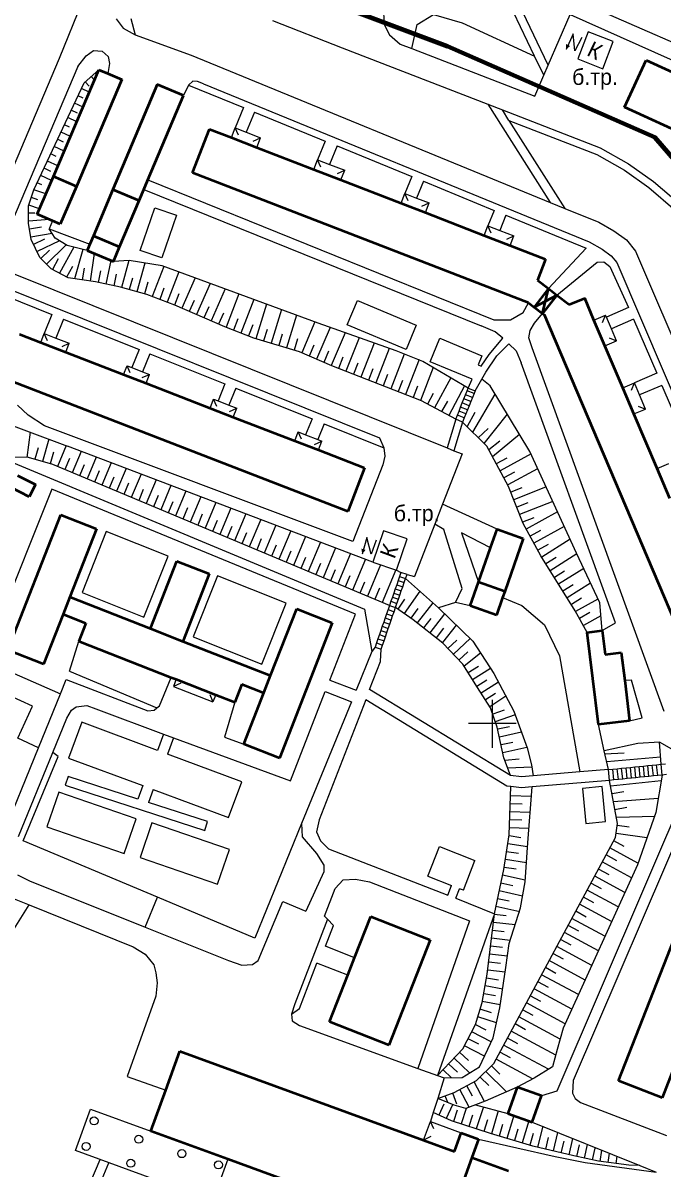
# Model space of a CAD drawing. Extents: x 1000 to 4000, y -5000 to -1000.
# Drawn here: x 1682.6 to 1842.7, y -3511.3 to -3224.9 of the extents above; entities that cross this region are included whole.
import ezdxf
from ezdxf.enums import TextEntityAlignment as Align

# ---------------------------------------------------------------- set-up
doc = ezdxf.new("R2010")
doc.units = 0
doc.header["$MEASUREMENT"] = 0
for name, color, linetype in [('1', 7, 'CONTINUOUS'), ('11', 7, 'CONTINUOUS'), ('16', 7, 'CONTINUOUS'), ('17', 7, 'CONTINUOUS'), ('24', 7, 'CONTINUOUS'), ('25', 7, 'CONTINUOUS'), ('37', 7, 'CONTINUOUS'), ('40', 7, 'CONTINUOUS'), ('6', 7, 'CONTINUOUS'), ('7', 7, 'CONTINUOUS'), ('границы команд_1', 10, 'CONTINUOUS')]:
    doc.layers.add(name, color=color, linetype=linetype)
doc.styles.get("Standard").update_dxf_attribs({"font": 'txt', "height": 0.2})

msp = doc.modelspace()

# ---------------------------------------------------------------- linework, layer by layer
at = {"layer": '1', "color": 253, "linetype": 'Continuous', "lineweight": 0}
for p, q in [((1800, -3406.06), (1800, -3394.02)), ((1805.96, -3400), (1794.04, -3400))]:
    msp.add_line(p, q, dxfattribs=at)
at = {"layer": '11', "color": 253, "linetype": 'Continuous', "lineweight": 0}
for p, q in [((1893.76, -3250.97), (1816.91, -3217.46)), ((1680.22, -3334.82), (1768.03, -3371.39)), ((1768.03, -3371.39), (1769.85, -3381.98)), ((1769.85, -3381.98), (1765.89, -3391.67)), ((1764.72, -3394.53), (1752.28, -3424.94)), ((1827.96, -3406.79), (1826.55, -3400.23)), ((1686.47, -3406.03), (1681.28, -3403.68)), ((1836.39, -3404.97), (1827.96, -3406.79)), ((1682.64, -3429.28), (1691.41, -3408.25)), ((1691.41, -3408.25), (1690.03, -3407.24)), ((1752.28, -3424.94), (1740.55, -3453.61)), ((1716.26, -3443.4), (1682.64, -3429.28)), ((1740.55, -3453.61), (1716.26, -3443.4))]:
    msp.add_line(p, q, dxfattribs=at)
at = {"layer": '16', "color": 253, "linetype": 'Continuous', "lineweight": 0}
for p, q in [((1820.15, -3227.62), (1818.43, -3231.54)), ((1820.64, -3231.84), (1820.15, -3227.62)), ((1822.33, -3228.52), (1820.64, -3231.84)), ((1823.97, -3227.12), (1821.34, -3233.88)), ((1830.21, -3229.54), (1823.97, -3227.12)), ((1827.58, -3236.31), (1830.21, -3229.54)), ((1821.34, -3233.88), (1827.58, -3236.31)), ((1768.62, -3353.51), (1767.41, -3357.62)), ((1769.64, -3357.64), (1768.62, -3353.51)), ((1770.9, -3354.13), (1769.64, -3357.64)), ((1772.77, -3351.8), (1770.09, -3359.61)), ((1778.68, -3353.83), (1772.77, -3351.8)), ((1776, -3361.64), (1778.68, -3353.83)), ((1770.09, -3359.61), (1776, -3361.64))]:
    msp.add_line(p, q, dxfattribs=at)
for points in [[(1818.43, -3231.54), (1819.41, -3230.64), (1818.43, -3230.17)], [(1767.41, -3357.62), (1768.27, -3356.6), (1767.23, -3356.26)]]:
    msp.add_solid(points, dxfattribs=at)
at = {"layer": '24', "color": 253, "linetype": 'Continuous', "lineweight": 0}
for p, q in [((1810.55, -3233.16), (1800.15, -3211.32)), ((1697.38, -3219.58), (1691.61, -3233.78)), ((1772.78, -3222.27), (1772.94, -3225.24)), ((1813.92, -3235.46), (1807.59, -3222.18)), ((1813.92, -3235.46), (1819.43, -3222.73)), ((1819.43, -3222.73), (1854.91, -3238.59)), ((1705.85, -3223.89), (1707.66, -3226.2)), ((1709.56, -3223.75), (1710.63, -3227.86)), ((1744.95, -3224.3), (1762.44, -3231.06)), ((1772.94, -3225.24), (1774.26, -3227.89)), ((1707.66, -3226.2), (1710.63, -3227.86)), ((1710.63, -3227.86), (1724.66, -3232.97)), ((1774.26, -3227.89), (1776.9, -3230.2)), ((1762.44, -3231.06), (1798.82, -3245.19)), ((1776.9, -3230.2), (1779.84, -3231.23)), ((1779.84, -3231.23), (1810.58, -3243.17)), ((1691.61, -3233.78), (1669.47, -3285.98)), ((1696.32, -3235.77), (1698.42, -3233.06)), ((1698.42, -3233.06), (1700.23, -3231.74)), ((1700.23, -3231.74), (1702.38, -3231.91)), ((1702.38, -3231.91), (1703.87, -3233.23)), ((1703.87, -3233.23), (1704.2, -3235.05)), ((1724.66, -3232.97), (1814.44, -3269.74)), ((1812.84, -3237.96), (1810.55, -3233.16)), ((1696.32, -3235.77), (1677.4, -3280.37)), ((1704.2, -3235.05), (1703.79, -3237.53)), ((1812.84, -3237.96), (1813.92, -3235.46)), ((1725.07, -3239.46), (1723.98, -3240.41)), ((1726.23, -3239.54), (1725.07, -3239.46)), ((1727.69, -3240.1), (1726.23, -3239.54)), ((1810.58, -3243.17), (1812.84, -3237.96)), ((1723.98, -3240.41), (1722.69, -3243)), ((1723.98, -3240.41), (1737.77, -3246.05)), ((1727.69, -3240.1), (1824.19, -3279.62)), ((1798.82, -3245.19), (1802.48, -3246.61)), ((1798.82, -3245.19), (1814.44, -3269.74)), ((1737.77, -3246.05), (1735.69, -3251.13)), ((1740.46, -3247.15), (1738.4, -3252.18)), ((1740.46, -3247.15), (1758.2, -3254.42)), ((1804.13, -3249.27), (1802.48, -3246.61)), ((1802.48, -3246.61), (1826.91, -3256.09)), ((1804.13, -3249.27), (1818.11, -3271.24)), ((1804.13, -3249.27), (1826.1, -3257.8)), ((1758.2, -3254.42), (1756.28, -3259.09)), ((1761.14, -3255.62), (1759.25, -3260.24)), ((1761.14, -3255.62), (1779.85, -3263.28)), ((1826.91, -3256.09), (1834, -3260.06)), ((1826.1, -3257.8), (1833, -3261.65)), ((1833, -3261.65), (1839.12, -3266)), ((1834, -3260.06), (1840.27, -3264.52)), ((1713.78, -3264.13), (1800.38, -3299.06)), ((1779.85, -3263.28), (1778.1, -3267.54)), ((1782.72, -3264.46), (1781.01, -3268.66)), ((1782.72, -3264.46), (1800.45, -3271.72)), ((1840.27, -3264.52), (1847.01, -3270.26)), ((1712.77, -3266.53), (1797.14, -3300.56)), ((1839.12, -3266), (1845.73, -3271.64)), ((1711.91, -3281.72), (1715.56, -3271.09)), ((1715.56, -3271.09), (1720.98, -3272.96)), ((1814.44, -3269.74), (1818.11, -3271.24)), ((1818.11, -3271.24), (1826.58, -3274.7)), ((1690, -3274.33), (1689.16, -3276.36)), ((1720.98, -3272.96), (1717.33, -3283.58)), ((1800.45, -3271.72), (1798.87, -3275.57)), ((1803.38, -3272.92), (1801.82, -3276.72)), ((1803.38, -3272.92), (1823.46, -3281.14)), ((1689.16, -3276.36), (1699.32, -3280.17)), ((1826.58, -3274.7), (1830.37, -3276.85)), ((1830.37, -3276.85), (1833.49, -3279.12)), ((1824.19, -3279.62), (1827.42, -3281.44)), ((1833.49, -3279.12), (1835.81, -3281.92)), ((1717.33, -3283.58), (1711.91, -3281.72)), ((1814.01, -3291.26), (1823.46, -3281.14)), ((1827.42, -3281.44), (1829.73, -3283.12)), ((1835.81, -3281.92), (1863.81, -3347.45)), ((1816.12, -3292.89), (1826.22, -3284.63)), ((1826.22, -3284.63), (1827.85, -3284.61)), ((1827.85, -3284.61), (1829.35, -3285.79)), ((1829.35, -3285.79), (1834.07, -3296.01)), ((1829.73, -3283.12), (1831.1, -3284.78)), ((1831.1, -3284.78), (1873.83, -3384.77)), ((1680.53, -3287.69), (1788.64, -3331.1)), ((1678.75, -3291.23), (1771.72, -3328.56)), ((1678.08, -3293.02), (1689.8, -3297.73)), ((1763.68, -3300.35), (1766.21, -3294.27)), ((1766.21, -3294.27), (1780.96, -3300.4)), ((1804.51, -3299.06), (1807.65, -3297.24)), ((1807.65, -3297.24), (1809.05, -3294.83)), ((1834.07, -3296.01), (1828.51, -3298.39)), ((1689.8, -3297.73), (1687.88, -3302.51)), ((1692.68, -3298.89), (1690.78, -3303.64)), ((1692.68, -3298.89), (1711.6, -3306.48)), ((1800.38, -3299.06), (1804.51, -3299.06)), ((1809.41, -3301.74), (1810.56, -3299.92)), ((1810.56, -3299.92), (1812.55, -3297.53)), ((1835.31, -3298.92), (1829.74, -3301.3)), ((1835.31, -3298.92), (1841.09, -3312.44)), ((1778.43, -3306.49), (1763.68, -3300.35)), ((1780.96, -3300.4), (1778.43, -3306.49)), ((1800.65, -3302.11), (1797.14, -3300.56)), ((1802.63, -3303.68), (1800.65, -3302.11)), ((1809.08, -3303.56), (1809.41, -3301.74)), ((1784.41, -3309.55), (1786.85, -3303.68)), ((1786.85, -3303.68), (1797.38, -3308.06)), ((1799.16, -3307.73), (1802.63, -3303.68)), ((1801.06, -3308.07), (1804.12, -3305.09)), ((1804.12, -3305.09), (1805.94, -3306.82)), ((1809.9, -3306.04), (1809.08, -3303.56)), ((1711.6, -3306.48), (1709.79, -3310.99)), ((1714.31, -3307.57), (1712.51, -3312.04)), ((1714.31, -3307.57), (1733.08, -3315.11)), ((1797.38, -3308.06), (1796.43, -3310.34)), ((1797.18, -3310.64), (1799.16, -3307.73)), ((1798.34, -3312.2), (1801.06, -3308.07)), ((1805.94, -3306.82), (1807.15, -3309.82)), ((1842.93, -3397.01), (1809.9, -3306.04)), ((1794.94, -3313.92), (1784.41, -3309.55)), ((1796.43, -3310.34), (1797.18, -3310.64)), ((1830.76, -3374.85), (1807.15, -3309.82)), ((1793.95, -3316.13), (1794.94, -3313.92)), ((1795.69, -3316.82), (1797.33, -3313.95)), ((1797.33, -3313.95), (1798.34, -3312.2)), ((1841.09, -3312.44), (1835.5, -3314.83)), ((1733.08, -3315.11), (1731.37, -3319.34)), ((1735.78, -3316.19), (1734.09, -3320.4)), ((1735.78, -3316.19), (1754.87, -3323.86)), ((1842.38, -3315.47), (1836.79, -3317.86)), ((1842.38, -3315.47), (1849.7, -3332.6)), ((1683.85, -3322.93), (1681.2, -3320.45)), ((1687.98, -3325.58), (1683.85, -3322.93)), ((1680.12, -3325.54), (1683.43, -3326.86)), ((1765.11, -3354.5), (1687.98, -3325.58)), ((1754.87, -3323.86), (1753.27, -3327.82)), ((1757.91, -3325.08), (1756.34, -3329.01)), ((1757.91, -3325.08), (1772.86, -3331.08)), ((1790.82, -3323.93), (1788.64, -3331.1)), ((1792.55, -3324.63), (1790.37, -3331.8)), ((1683.43, -3326.86), (1693.73, -3330.65)), ((1771.72, -3328.56), (1772.86, -3331.08)), ((1770.09, -3359.61), (1693.73, -3330.65)), ((1772.86, -3331.08), (1773.05, -3333.19)), ((1788.64, -3331.1), (1790.37, -3331.8)), ((1773.05, -3333.19), (1772.55, -3335.34)), ((1792.41, -3332.61), (1787.55, -3345.15)), ((1790.37, -3331.8), (1792.41, -3332.61)), ((1772.55, -3335.34), (1765.11, -3354.5)), ((1689.76, -3341.38), (1672.71, -3384.09)), ((1765.72, -3372.67), (1689.76, -3341.38)), ((1787.55, -3345.15), (1785.6, -3350.17)), ((1801.17, -3351.44), (1787.55, -3345.15)), ((1785.6, -3350.17), (1780.52, -3363.25)), ((1787.83, -3351.51), (1785.6, -3350.17)), ((1792.46, -3366.23), (1787.83, -3351.51)), ((1703.42, -3351.98), (1697.35, -3367.23)), ((1718.86, -3358.12), (1703.42, -3351.98)), ((1799.55, -3356.06), (1792.29, -3352.34)), ((1792.29, -3352.34), (1796.54, -3364.66)), ((1712.79, -3373.38), (1718.86, -3358.12)), ((1731.22, -3363.07), (1725.15, -3378.33)), ((1748.39, -3369.91), (1731.22, -3363.07)), ((1776, -3361.64), (1777.12, -3362.2)), ((1778.63, -3362.72), (1780.52, -3363.25)), ((1697.35, -3367.23), (1712.79, -3373.38)), ((1790.8, -3369.7), (1792.46, -3366.23)), ((1742.32, -3385.16), (1748.39, -3369.91)), ((1794.46, -3370.58), (1790.8, -3369.7)), ((1759.32, -3389.11), (1765.72, -3372.67)), ((1827.47, -3376.74), (1830.76, -3374.85)), ((1694.18, -3386.89), (1696.55, -3379.4)), ((1725.15, -3378.33), (1742.32, -3385.16)), ((1770.65, -3380.87), (1769.85, -3381.98)), ((1772.03, -3384.49), (1772.16, -3381.39)), ((1672.71, -3384.09), (1691.97, -3392.53)), ((1769.22, -3391.44), (1772.03, -3384.49)), ((1684.92, -3395.63), (1668.18, -3388.05)), ((1694.18, -3386.89), (1716.08, -3396.07)), ((1716.74, -3395.52), (1719.67, -3388.44)), ((1691.97, -3392.53), (1693.41, -3389)), ((1693.41, -3389), (1713.77, -3396.78)), ((1759.32, -3389.11), (1765.89, -3391.67)), ((1804.48, -3412.98), (1769.22, -3391.44)), ((1834.74, -3389.16), (1833.08, -3389.22)), ((1837.48, -3398.6), (1834.74, -3389.16)), ((1686.47, -3406.03), (1691.97, -3392.53)), ((1735.59, -3394.66), (1732.97, -3403.42)), ((1749.51, -3414.33), (1758.2, -3392)), ((1768.31, -3394.06), (1756.66, -3424.04)), ((1758.2, -3392), (1764.72, -3394.53)), ((1803.57, -3415.6), (1768.31, -3394.06)), ((1681.28, -3403.68), (1684.92, -3395.63)), ((1693.52, -3398.68), (1694.73, -3396.62)), ((1694.73, -3396.62), (1695.89, -3395.79)), ((1695.89, -3395.79), (1698.54, -3395.46)), ((1698.54, -3395.46), (1700.77, -3396.35)), ((1700.77, -3396.35), (1717.76, -3402.61)), ((1713.77, -3396.78), (1715.42, -3396.62)), ((1715.42, -3396.62), (1716.08, -3396.07)), ((1716.08, -3396.07), (1716.74, -3395.52)), ((1690.03, -3407.24), (1693.52, -3398.68)), ((1697.3, -3399.68), (1693.98, -3408.61)), ((1716.24, -3406.72), (1697.3, -3399.68)), ((1834.31, -3399.28), (1837.48, -3398.6)), ((1717.76, -3402.61), (1716.24, -3406.72)), ((1717.76, -3402.61), (1720.22, -3403.53)), ((1677.03, -3429.23), (1686.47, -3406.03)), ((1720.22, -3403.53), (1718.71, -3407.64)), ((1720.22, -3403.53), (1749.51, -3414.33)), ((1732.97, -3403.42), (1737.82, -3405.14)), ((1841.78, -3404.64), (1836.39, -3404.97)), ((1850.04, -3409.38), (1841.78, -3404.64)), ((1681.48, -3428.23), (1690.03, -3407.24)), ((1693.98, -3408.61), (1712.53, -3415.51)), ((1737.35, -3414.57), (1718.71, -3407.64)), ((1853.42, -3411.8), (1820.2, -3489.2)), ((1829.03, -3411.5), (1821.85, -3412.09)), ((1693.87, -3413.2), (1693.15, -3415.4)), ((1711.29, -3418.85), (1693.87, -3413.2)), ((1734.02, -3423.5), (1737.35, -3414.57)), ((1807.29, -3413.31), (1804.48, -3412.98)), ((1810.15, -3413.07), (1807.29, -3413.31)), ((1829.31, -3414.19), (1809.93, -3415.81)), ((1821.85, -3412.09), (1810.15, -3413.07)), ((1850.31, -3412.08), (1816.07, -3491.85)), ((1691.51, -3417.16), (1688.52, -3425.82)), ((1710.86, -3423.84), (1691.51, -3417.16)), ((1693.15, -3415.4), (1728.03, -3426.7)), ((1712.53, -3415.51), (1711.29, -3418.85)), ((1715.16, -3416.49), (1713.96, -3419.71)), ((1715.16, -3416.49), (1734.02, -3423.5)), ((1804.6, -3415.72), (1803.57, -3415.6)), ((1807.25, -3416.03), (1804.6, -3415.72)), ((1809.93, -3415.81), (1807.25, -3416.03)), ((1827.48, -3415.76), (1822.51, -3416.23)), ((1822.51, -3416.23), (1823.34, -3424.98)), ((1828.31, -3424.51), (1827.48, -3415.76)), ((1728.74, -3424.5), (1713.96, -3419.71)), ((1688.52, -3425.82), (1707.88, -3432.5)), ((1707.88, -3432.5), (1710.86, -3423.84)), ((1714.84, -3424.78), (1711.86, -3433.44)), ((1734.2, -3431.45), (1714.84, -3424.78)), ((1728.03, -3426.7), (1728.74, -3424.5)), ((1752.28, -3424.94), (1752.37, -3428.29)), ((1756.66, -3424.04), (1755.99, -3427.02)), ((1823.34, -3424.98), (1828.31, -3424.51)), ((1752.37, -3428.29), (1756.01, -3432.43)), ((1755.99, -3427.02), (1756.99, -3429.34)), ((1731.22, -3440.11), (1734.2, -3431.45)), ((1756.99, -3429.34), (1758.97, -3431.33)), ((1758.97, -3431.33), (1788.86, -3442.88)), ((1783.86, -3438.15), (1786.72, -3430.75)), ((1786.72, -3430.75), (1795.61, -3434.19)), ((1711.86, -3433.44), (1731.22, -3440.11)), ((1756.01, -3432.43), (1757.83, -3435.41)), ((1792.73, -3441.64), (1795.61, -3434.19)), ((1658.75, -3435.09), (1684.12, -3445.32)), ((1757.83, -3437.07), (1753.36, -3446.84)), ((1757.83, -3435.41), (1757.83, -3437.07)), ((1681.25, -3437.79), (1684.23, -3439.29)), ((1684.23, -3439.29), (1713.12, -3450.84)), ((1760.64, -3441.21), (1762.63, -3439.05)), ((1762.63, -3439.05), (1765.78, -3438.89)), ((1765.78, -3438.89), (1769.24, -3439.59)), ((1769.24, -3439.59), (1794.3, -3449.28)), ((1783.86, -3438.15), (1789.8, -3440.44)), ((1788.86, -3442.88), (1789.8, -3440.44)), ((1758, -3448.16), (1760.64, -3441.21)), ((1790.87, -3443.66), (1791.8, -3441.27)), ((1792.73, -3441.64), (1791.8, -3441.27)), ((1684.12, -3445.32), (1710.15, -3455.82)), ((1741.44, -3459.18), (1747.57, -3444.43)), ((1747.57, -3444.43), (1753.36, -3446.84)), ((1790.87, -3443.66), (1800.48, -3447.54)), ((1758.74, -3448.9), (1750.55, -3470.01)), ((1758.74, -3448.9), (1758, -3448.16)), ((1760.28, -3450.44), (1758.74, -3448.9)), ((1800.48, -3447.54), (1786.29, -3487.96)), ((1713.12, -3450.84), (1733.98, -3459.18)), ((1758.23, -3455.66), (1760.28, -3450.44)), ((1794.3, -3449.28), (1781.36, -3486.18)), ((1710.15, -3455.82), (1713.14, -3457.65)), ((1713.14, -3457.65), (1715.29, -3460.3)), ((1765.51, -3458.52), (1758.23, -3455.66)), ((1715.29, -3460.3), (1715.79, -3462.29)), ((1733.98, -3459.18), (1737.29, -3460.34)), ((1737.29, -3460.34), (1739.95, -3460.18)), ((1739.95, -3460.18), (1741.44, -3459.18)), ((1751.71, -3471.17), (1756.11, -3459.87)), ((1763.8, -3462.88), (1756.11, -3459.87)), ((1715.79, -3462.29), (1716.12, -3464.78)), ((1716.12, -3464.78), (1715.79, -3468.1)), ((1715.79, -3468.1), (1708.66, -3488.17)), ((1750.55, -3470.01), (1749.72, -3472.66)), ((1749.72, -3472.66), (1751.71, -3471.17)), ((1749.72, -3472.66), (1749.89, -3474.32)), ((1749.89, -3474.32), (1751.71, -3475.48)), ((1751.71, -3475.48), (1781.36, -3486.18)), ((1781.36, -3486.18), (1786.29, -3487.96)), ((1708.66, -3488.17), (1718.31, -3491.6)), ((1786.29, -3487.96), (1787.96, -3488.56)), ((1787.96, -3488.56), (1786.32, -3493.71)), ((1820.2, -3489.2), (1820.04, -3492.35)), ((1816.07, -3491.85), (1812.25, -3493.03)), ((1786.32, -3493.71), (1785.21, -3497.17)), ((1820.04, -3492.35), (1820.7, -3493.68)), ((1820.7, -3493.68), (1822.03, -3494.67)), ((1822.03, -3494.67), (1843.55, -3502.95)), ((1785.21, -3497.17), (1784.47, -3499.49)), ((1809.94, -3499.59), (1836.83, -3510.46)), ((1796.55, -3503.89), (1815.73, -3508.23)), ((1685.94, -3546.74), (1701.86, -3508.95)), ((1815.73, -3508.23), (1823.18, -3509.72)), ((1688.12, -3547.65), (1704.09, -3509.76)), ((1823.18, -3509.72), (1840.92, -3512.11)), ((1836.83, -3510.46), (1840.92, -3512.11))]:
    msp.add_line(p, q, dxfattribs=at)
at = {"layer": '25', "color": 253, "linetype": 'Continuous', "lineweight": 0}
for p, q in [((1793.28, -3317.81), (1793.69, -3316.79)), ((1793.69, -3316.79), (1793.95, -3316.13)), ((1795.42, -3317.49), (1793.69, -3316.79)), ((1793.95, -3316.13), (1795.69, -3316.82)), ((1795.69, -3316.82), (1795.42, -3317.49)), ((1792.05, -3320.87), (1792.46, -3319.85)), ((1792.46, -3319.85), (1792.87, -3318.83)), ((1794.19, -3320.55), (1792.46, -3319.85)), ((1792.87, -3318.83), (1793.28, -3317.81)), ((1794.6, -3319.53), (1792.87, -3318.83)), ((1795.02, -3318.51), (1793.28, -3317.81)), ((1794.6, -3319.53), (1794.19, -3320.55)), ((1795.02, -3318.51), (1794.6, -3319.53)), ((1795.42, -3317.49), (1795.02, -3318.51)), ((1790.82, -3323.93), (1791.23, -3322.91)), ((1791.23, -3322.91), (1791.64, -3321.89)), ((1792.96, -3323.61), (1791.23, -3322.91)), ((1791.64, -3321.89), (1792.05, -3320.87)), ((1793.37, -3322.59), (1791.64, -3321.89)), ((1793.78, -3321.57), (1792.05, -3320.87)), ((1793.37, -3322.59), (1792.96, -3323.61)), ((1793.78, -3321.57), (1793.37, -3322.59)), ((1794.19, -3320.55), (1793.78, -3321.57)), ((1792.55, -3324.63), (1790.82, -3323.93)), ((1792.96, -3323.61), (1792.55, -3324.63)), ((1777.12, -3362.2), (1776.78, -3363.2)), ((1778.63, -3362.72), (1777.12, -3362.2)), ((1778.29, -3363.73), (1778.63, -3362.72)), ((1776.06, -3365.28), (1775.69, -3366.32)), ((1776.41, -3364.24), (1776.06, -3365.28)), ((1776.06, -3365.28), (1777.57, -3365.8)), ((1776.78, -3363.2), (1776.41, -3364.24)), ((1776.41, -3364.24), (1777.93, -3364.77)), ((1776.78, -3363.2), (1778.29, -3363.73)), ((1777.2, -3366.84), (1777.57, -3365.8)), ((1777.57, -3365.8), (1777.93, -3364.77)), ((1777.93, -3364.77), (1778.29, -3363.73)), ((1774.97, -3368.4), (1774.61, -3369.44)), ((1775.33, -3367.36), (1774.97, -3368.4)), ((1774.97, -3368.4), (1776.48, -3368.92)), ((1775.69, -3366.32), (1775.33, -3367.36)), ((1775.33, -3367.36), (1776.85, -3367.88)), ((1775.69, -3366.32), (1777.2, -3366.84)), ((1776.48, -3368.92), (1776.85, -3367.88)), ((1776.85, -3367.88), (1777.2, -3366.84)), ((1773.89, -3371.52), (1773.53, -3372.56)), ((1774.25, -3370.48), (1773.89, -3371.52)), ((1773.89, -3371.52), (1775.4, -3372.04)), ((1774.61, -3369.44), (1774.25, -3370.48)), ((1774.25, -3370.48), (1775.76, -3371)), ((1774.61, -3369.44), (1776.12, -3369.96)), ((1775.4, -3372.04), (1775.76, -3371)), ((1775.76, -3371), (1776.12, -3369.96)), ((1776.12, -3369.96), (1776.48, -3368.92)), ((1773.17, -3373.6), (1772.81, -3374.64)), ((1773.53, -3372.56), (1773.17, -3373.6)), ((1773.17, -3373.6), (1774.68, -3374.12)), ((1773.53, -3372.56), (1775.04, -3373.08)), ((1774.32, -3375.16), (1774.68, -3374.12)), ((1774.68, -3374.12), (1775.04, -3373.08)), ((1775.04, -3373.08), (1775.4, -3372.04)), ((1772.09, -3376.71), (1771.73, -3377.75)), ((1772.45, -3375.67), (1772.09, -3376.71)), ((1772.09, -3376.71), (1773.6, -3377.24)), ((1772.81, -3374.64), (1772.45, -3375.67)), ((1772.45, -3375.67), (1773.96, -3376.2)), ((1772.81, -3374.64), (1774.32, -3375.16)), ((1773.24, -3378.28), (1773.6, -3377.24)), ((1773.6, -3377.24), (1773.96, -3376.2)), ((1773.96, -3376.2), (1774.32, -3375.16)), ((1771.01, -3379.83), (1770.65, -3380.87)), ((1771.37, -3378.79), (1771.01, -3379.83)), ((1771.01, -3379.83), (1772.52, -3380.36)), ((1771.73, -3377.75), (1771.37, -3378.79)), ((1771.37, -3378.79), (1772.88, -3379.32)), ((1771.73, -3377.75), (1773.24, -3378.28)), ((1772.52, -3380.36), (1772.88, -3379.32)), ((1772.88, -3379.32), (1773.24, -3378.28)), ((1770.65, -3380.87), (1772.16, -3381.39)), ((1772.16, -3381.39), (1772.52, -3380.36)), ((1829.03, -3411.5), (1830.13, -3411.39)), ((1829.31, -3414.19), (1829.03, -3411.5)), ((1830.13, -3411.39), (1831.22, -3411.28)), ((1830.4, -3414.08), (1830.13, -3411.39)), ((1831.22, -3411.28), (1832.32, -3411.17)), ((1831.49, -3413.97), (1831.22, -3411.28)), ((1832.32, -3411.17), (1833.41, -3411.06)), ((1832.59, -3413.86), (1832.32, -3411.17)), ((1833.41, -3411.06), (1834.51, -3410.95)), ((1833.68, -3413.75), (1833.41, -3411.06)), ((1834.51, -3410.95), (1835.6, -3410.84)), ((1834.78, -3413.64), (1834.51, -3410.95)), ((1835.6, -3410.84), (1836.69, -3410.72)), ((1835.87, -3413.53), (1835.6, -3410.84)), ((1836.69, -3410.72), (1837.79, -3410.61)), ((1836.97, -3413.42), (1836.69, -3410.72)), ((1837.79, -3410.61), (1838.88, -3410.51)), ((1838.06, -3413.31), (1837.79, -3410.61)), ((1838.88, -3410.51), (1839.98, -3410.39)), ((1839.15, -3413.2), (1838.88, -3410.51)), ((1839.98, -3410.39), (1841.07, -3410.28)), ((1840.25, -3413.09), (1839.98, -3410.39)), ((1841.07, -3410.28), (1842.17, -3410.17)), ((1841.34, -3412.98), (1841.07, -3410.28)), ((1842.17, -3410.17), (1843.26, -3410.06)), ((1842.44, -3412.87), (1842.17, -3410.17)), ((1830.4, -3414.08), (1829.31, -3414.19)), ((1831.49, -3413.97), (1830.4, -3414.08)), ((1832.59, -3413.86), (1831.49, -3413.97)), ((1833.68, -3413.75), (1832.59, -3413.86)), ((1834.78, -3413.64), (1833.68, -3413.75)), ((1835.87, -3413.53), (1834.78, -3413.64)), ((1836.97, -3413.42), (1835.87, -3413.53)), ((1838.06, -3413.31), (1836.97, -3413.42)), ((1839.15, -3413.2), (1838.06, -3413.31)), ((1840.25, -3413.09), (1839.15, -3413.2)), ((1841.34, -3412.98), (1840.25, -3413.09)), ((1842.44, -3412.87), (1841.34, -3412.98)), ((1843.53, -3412.76), (1842.44, -3412.87))]:
    msp.add_line(p, q, dxfattribs=at)
at = {"layer": '37', "color": 253, "linetype": 'Continuous', "lineweight": 0}
for p, q in [((1697.88, -3239.83), (1701.57, -3236.58)), ((1685.32, -3266.62), (1697.88, -3239.83)), ((1699.12, -3240.64), (1698.17, -3239.57)), ((1700.47, -3239.15), (1699.67, -3238.25)), ((1699.17, -3242.21), (1697.19, -3241.28)), ((1697.6, -3245.89), (1695.5, -3244.9)), ((1697.6, -3243.68), (1696.35, -3243.09)), ((1696.03, -3249.57), (1693.8, -3248.53)), ((1696.18, -3247.43), (1694.65, -3246.71)), ((1694.21, -3250.93), (1692.95, -3250.34)), ((1692.73, -3254.65), (1691.25, -3253.96)), ((1694.45, -3253.25), (1692.1, -3252.15)), ((1692.88, -3256.93), (1690.4, -3255.77)), ((1691.31, -3260.61), (1688.7, -3259.39)), ((1690.91, -3258.22), (1689.55, -3257.58)), ((1689.52, -3261.98), (1687.86, -3261.2)), ((1687.33, -3265.37), (1686.16, -3264.82)), ((1689.74, -3264.29), (1687.01, -3263.01)), ((1683.99, -3270.59), (1685.32, -3266.62)), ((1686.28, -3269.07), (1684.68, -3268.53)), ((1688.31, -3267.63), (1685.31, -3266.63)), ((1683.99, -3274.89), (1683.99, -3270.59)), ((1686.73, -3271.32), (1684.05, -3270.43)), ((1685.57, -3272.42), (1683.99, -3272.42)), ((1689.21, -3274), (1683.99, -3274.42)), ((1684.65, -3279.02), (1683.99, -3274.89)), ((1687.2, -3275.93), (1684.23, -3276.4)), ((1690.62, -3278.65), (1689.16, -3276.36)), ((1689.9, -3277.52), (1684.55, -3278.38)), ((1686.8, -3283.48), (1684.65, -3279.02)), ((1687.94, -3278.93), (1685.24, -3280.23)), ((1691.73, -3279.33), (1686.11, -3282.04)), ((1693.59, -3280.47), (1690.62, -3278.65)), ((1689.2, -3281.64), (1687.08, -3283.76)), ((1693.29, -3280.39), (1688.49, -3285.18)), ((1695.27, -3280.89), (1691.74, -3287.44)), ((1698.65, -3281.76), (1693.59, -3280.47)), ((1697.53, -3281.47), (1695.43, -3288.83)), ((1700.4, -3282.49), (1699.39, -3289.41)), ((1689.61, -3286.3), (1686.8, -3283.48)), ((1691.4, -3283.85), (1689.98, -3286.49)), ((1694.93, -3285.75), (1693.5, -3288.39)), ((1704.56, -3284.25), (1703.32, -3290.16)), ((1709.1, -3284.24), (1705.18, -3284.51)), ((1709.09, -3284.24), (1707.23, -3291)), ((1717.36, -3285.57), (1709.1, -3284.24)), ((1713.06, -3284.88), (1711.08, -3292.06)), ((1717.77, -3285.72), (1714.9, -3293.25)), ((1756.44, -3299.92), (1717.36, -3285.57)), ((1693.91, -3288.61), (1689.61, -3286.3)), ((1700.69, -3289.6), (1693.91, -3288.61)), ((1697.85, -3286.16), (1697.41, -3289.12)), ((1701.98, -3286.81), (1701.36, -3289.74)), ((1705.89, -3287.63), (1705.27, -3290.57)), ((1709.95, -3288.64), (1709.16, -3291.53)), ((1721.52, -3287.09), (1718.64, -3294.67)), ((1725.62, -3288.6), (1722.34, -3296.18)), ((1706.97, -3290.93), (1700.69, -3289.6)), ((1713.58, -3292.74), (1706.97, -3290.93)), ((1713.81, -3289.7), (1713.01, -3292.59)), ((1717.84, -3291.16), (1716.77, -3293.96)), ((1729.38, -3289.98), (1726.01, -3297.77)), ((1733.15, -3291.36), (1729.68, -3299.36)), ((1720.52, -3295.39), (1713.58, -3292.74)), ((1721.57, -3292.58), (1720.51, -3295.39)), ((1725.37, -3294.22), (1724.18, -3296.97)), ((1736.57, -3292.62), (1733.36, -3300.94)), ((1740.33, -3294), (1737.09, -3302.38)), ((1733.06, -3300.82), (1720.52, -3295.39)), ((1729.04, -3295.81), (1727.85, -3298.57)), ((1743.46, -3295.15), (1740.83, -3303.79)), ((1747.22, -3296.53), (1744.66, -3304.95)), ((1732.71, -3297.4), (1731.52, -3300.16)), ((1736.3, -3298.86), (1735.22, -3301.66)), ((1750.98, -3297.91), (1748.48, -3306.12)), ((1755.6, -3299.62), (1752.29, -3307.34)), ((1775.95, -3306.86), (1756.44, -3299.92)), ((1740.33, -3303.63), (1733.06, -3300.82)), ((1740.04, -3300.3), (1738.95, -3303.1)), ((1743.62, -3301.5), (1742.74, -3304.37)), ((1747.44, -3302.66), (1746.57, -3305.53)), ((1759.38, -3300.96), (1755.96, -3308.92)), ((1763.15, -3302.31), (1759.64, -3310.5)), ((1751.73, -3307.11), (1740.33, -3303.63)), ((1751.27, -3303.83), (1750.4, -3306.7)), ((1755.31, -3305.38), (1754.13, -3308.13)), ((1766.64, -3303.55), (1763.37, -3311.95)), ((1770.41, -3304.89), (1767.09, -3313.41)), ((1759.83, -3310.58), (1751.73, -3307.11)), ((1758.98, -3306.95), (1757.8, -3309.71)), ((1762.59, -3308.43), (1761.5, -3311.23)), ((1774.18, -3306.23), (1770.82, -3314.86)), ((1777.92, -3307.65), (1774.55, -3316.31)), ((1782.56, -3309.51), (1775.95, -3306.86)), ((1782.28, -3319.32), (1759.83, -3310.58)), ((1766.32, -3309.88), (1765.23, -3312.68)), ((1770.05, -3311.33), (1768.96, -3314.13)), ((1781.68, -3309), (1778.28, -3317.76)), ((1785.18, -3311.03), (1782, -3319.21)), ((1793.95, -3316.13), (1782.56, -3309.51)), ((1773.77, -3312.78), (1772.68, -3315.58)), ((1777.5, -3314.24), (1776.41, -3317.03)), ((1789.59, -3313.59), (1785.54, -3321.08)), ((1799.4, -3315.61), (1797.33, -3313.95)), ((1781.23, -3315.69), (1780.14, -3318.48)), ((1793.05, -3315.6), (1789.06, -3322.98)), ((1809.32, -3331.96), (1799.4, -3315.61)), ((1790.82, -3323.93), (1782.28, -3319.32)), ((1785.21, -3317.49), (1783.78, -3320.12)), ((1788.72, -3319.39), (1787.3, -3322.03)), ((1800.63, -3317.64), (1795.05, -3327.13)), ((1795.61, -3322.26), (1793.64, -3325.71)), ((1803.68, -3322.67), (1797.88, -3329.95)), ((1798.58, -3330.64), (1792.55, -3324.63)), ((1684.35, -3327.2), (1683.58, -3333.45)), ((1798.91, -3326.23), (1796.47, -3328.54)), ((1806.77, -3327.76), (1800.01, -3333.3)), ((1686.37, -3331.05), (1685.51, -3333.93)), ((1689.08, -3328.94), (1687.43, -3334.5)), ((1693.4, -3330.53), (1691.22, -3335.76)), ((1804.03, -3340.73), (1798.58, -3330.64)), ((1801.89, -3329.37), (1799.06, -3331.54)), ((1683.94, -3333.46), (1676.94, -3333.32)), ((1690.07, -3335.28), (1683.94, -3333.46)), ((1690.2, -3332.19), (1689.35, -3335.07)), ((1694.22, -3333.76), (1693.06, -3336.53)), ((1697.15, -3331.95), (1694.91, -3337.3)), ((1700.89, -3333.37), (1698.6, -3338.85)), ((1803.6, -3333.63), (1800.96, -3335.06)), ((1809.71, -3332.61), (1801.92, -3336.82)), ((1821.05, -3357.43), (1809.32, -3331.96)), ((1774.25, -3370.48), (1690.07, -3335.28)), ((1697.91, -3335.31), (1696.75, -3338.08)), ((1701.6, -3336.85), (1700.44, -3339.62)), ((1704.63, -3334.79), (1702.29, -3340.39)), ((1708.37, -3336.21), (1705.98, -3341.93)), ((1805.51, -3337.15), (1802.87, -3338.58)), ((1811.31, -3336.29), (1803.82, -3340.34)), ((1705.29, -3338.39), (1704.13, -3341.16)), ((1708.98, -3339.94), (1707.82, -3342.7)), ((1712.12, -3337.63), (1709.67, -3343.48)), ((1715.86, -3339.05), (1713.36, -3345.02)), ((1712.67, -3341.48), (1711.52, -3344.25)), ((1716.36, -3343.02), (1715.2, -3345.79)), ((1719.6, -3340.47), (1717.05, -3346.56)), ((1723.34, -3341.89), (1720.74, -3348.11)), ((1807.67, -3349.99), (1804.03, -3340.73)), ((1807.39, -3341.08), (1804.6, -3342.18)), ((1813.42, -3340.86), (1805.33, -3344.04)), ((1720.05, -3344.57), (1718.89, -3347.33)), ((1727.08, -3343.3), (1724.43, -3349.65)), ((1730.83, -3344.72), (1728.12, -3351.19)), ((1808.85, -3344.8), (1806.06, -3345.9)), ((1815.1, -3344.5), (1806.79, -3347.76)), ((1723.74, -3346.11), (1722.59, -3348.88)), ((1727.43, -3347.65), (1726.28, -3350.42)), ((1734.57, -3346.14), (1731.81, -3352.73)), ((1738.31, -3347.56), (1735.5, -3354.28)), ((1810.32, -3348.53), (1807.52, -3349.62)), ((1816.28, -3347.08), (1808.44, -3351.4)), ((1731.12, -3349.2), (1729.97, -3351.96)), ((1734.81, -3350.74), (1733.66, -3353.51)), ((1742.05, -3348.98), (1739.19, -3355.82)), ((1745.79, -3350.4), (1742.88, -3357.36)), ((1812.13, -3358.09), (1807.67, -3349.99)), ((1812.03, -3351.7), (1809.41, -3353.15)), ((1817.96, -3350.72), (1810.37, -3354.9)), ((1738.51, -3352.28), (1737.35, -3355.05)), ((1742.19, -3353.82), (1741.04, -3356.59)), ((1749.54, -3351.82), (1746.57, -3358.91)), ((1753.28, -3353.24), (1750.26, -3360.45)), ((1819.44, -3353.93), (1812.32, -3358.39)), ((1745.89, -3355.37), (1744.73, -3358.13)), ((1749.58, -3356.91), (1748.42, -3359.68)), ((1757.02, -3354.66), (1753.95, -3361.99)), ((1760.76, -3356.08), (1757.64, -3363.53)), ((1813.96, -3355.2), (1811.34, -3356.65)), ((1826.84, -3369.83), (1821.05, -3357.43)), ((1753.27, -3358.45), (1752.11, -3361.22)), ((1756.96, -3359.99), (1755.8, -3362.76)), ((1764.51, -3357.5), (1761.34, -3365.08)), ((1768.25, -3358.92), (1765.03, -3366.62)), ((1772.01, -3360.28), (1768.72, -3368.16)), ((1820.72, -3371.82), (1812.13, -3358.09)), ((1815.92, -3358.5), (1813.38, -3360.09)), ((1821.13, -3357.6), (1814.44, -3361.78)), ((1760.65, -3361.54), (1759.49, -3364.31)), ((1764.34, -3363.08), (1763.18, -3365.85)), ((1775.81, -3361.58), (1772.41, -3369.71)), ((1818.05, -3361.89), (1815.5, -3363.48)), ((1822.83, -3361.25), (1816.56, -3365.18)), ((1768.03, -3364.62), (1766.87, -3367.39)), ((1778.29, -3363.73), (1786.47, -3371.09)), ((1820.17, -3365.28), (1817.62, -3366.87)), ((1824.54, -3364.9), (1818.69, -3368.57)), ((1771.72, -3366.17), (1770.56, -3368.93)), ((1781.83, -3366.92), (1777.94, -3372.51)), ((1822.29, -3368.67), (1819.75, -3370.26)), ((1826.39, -3368.86), (1820.8, -3371.96)), ((1780.17, -3374.07), (1775.76, -3371)), ((1778.01, -3368.91), (1776.3, -3371.37)), ((1781.3, -3371.19), (1779.58, -3373.66)), ((1785.08, -3369.84), (1781.18, -3374.85)), ((1786.47, -3371.09), (1795.07, -3379.37)), ((1827.47, -3376.74), (1826.84, -3369.83)), ((1787.62, -3379.86), (1780.17, -3374.07)), ((1784.61, -3373.71), (1782.76, -3376.08)), ((1788.02, -3372.58), (1784.34, -3377.31)), ((1823.71, -3377.21), (1820.72, -3371.82)), ((1824.39, -3372.25), (1821.77, -3373.71)), ((1827.13, -3373.03), (1822.74, -3375.46)), ((1787.76, -3376.17), (1785.92, -3378.54)), ((1790.92, -3375.37), (1787.5, -3379.77)), ((1792.59, -3385.16), (1787.62, -3379.86)), ((1791.07, -3379.16), (1788.88, -3381.21)), ((1794.43, -3378.75), (1790.25, -3382.67)), ((1795.07, -3379.37), (1800.37, -3387.48)), ((1793.81, -3382.07), (1791.62, -3384.13)), ((1797.03, -3382.36), (1792.9, -3385.65)), ((1796.23, -3390.96), (1792.59, -3385.16)), ((1796.5, -3385.75), (1793.96, -3387.35)), ((1799.54, -3386.2), (1795.03, -3389.04)), ((1800.37, -3387.48), (1805.34, -3396.93)), ((1798.63, -3389.14), (1796.09, -3390.73)), ((1799.54, -3396.1), (1796.23, -3390.96)), ((1801.5, -3389.62), (1797.17, -3392.42)), ((1800.78, -3392.47), (1798.26, -3394.1)), ((1803.37, -3393.18), (1799.34, -3395.78)), ((1801.2, -3400.9), (1799.54, -3396.1)), ((1802.91, -3396.65), (1800.07, -3397.63)), ((1805.34, -3396.93), (1808.65, -3406.03)), ((1805.66, -3397.82), (1800.72, -3399.52)), ((1802.86, -3408.52), (1801.2, -3400.9)), ((1804.25, -3400.79), (1801.32, -3401.43)), ((1807.25, -3402.18), (1801.74, -3403.38)), ((1805.1, -3404.7), (1802.16, -3405.34)), ((1808.63, -3405.98), (1802.59, -3407.29)), ((1808.65, -3406.03), (1809.81, -3410.34)), ((1842.17, -3410.17), (1841.78, -3404.64)), ((1804.48, -3412.98), (1802.86, -3408.52)), ((1806.66, -3408.85), (1803.11, -3409.22)), ((1829.03, -3411.5), (1827.96, -3406.79)), ((1832.94, -3407.35), (1828.14, -3407.6)), ((1842.04, -3408.41), (1828.59, -3409.55)), ((1809.97, -3410.93), (1803.79, -3411.1)), ((1809.81, -3410.34), (1810.15, -3413.07)), ((1831.29, -3424.98), (1829.31, -3414.19)), ((1842.2, -3414.29), (1829.57, -3415.62)), ((1842.44, -3412.87), (1840.89, -3422.18)), ((1804.19, -3427.82), (1804.6, -3415.72)), ((1808.82, -3429.8), (1809.93, -3415.81)), ((1832.88, -3417.04), (1829.93, -3417.59)), ((1807.45, -3420.17), (1804.45, -3420.06)), ((1809.74, -3418.24), (1804.52, -3418.06)), ((1841.47, -3418.7), (1830.29, -3419.55)), ((1809.42, -3422.24), (1804.38, -3422.06)), ((1833.6, -3420.98), (1830.65, -3421.52)), ((1840.71, -3423.22), (1831.01, -3423.49)), ((1840.89, -3422.18), (1836.25, -3435.26)), ((1809.11, -3426.23), (1804.25, -3426.06)), ((1807.32, -3424.16), (1804.32, -3424.06)), ((1830.79, -3428.46), (1831.29, -3424.98)), ((1834.19, -3425.88), (1831.22, -3425.46)), ((1800.34, -3484.93), (1830.79, -3428.46)), ((1802.86, -3436.43), (1804.19, -3427.82)), ((1807.12, -3428.51), (1804.15, -3428.06)), ((1838.64, -3428.53), (1830.94, -3427.44)), ((1808.74, -3430.78), (1803.85, -3430.03)), ((1808.16, -3439.58), (1808.82, -3429.8)), ((1836.4, -3434.85), (1829.38, -3431.07)), ((1832.97, -3430.74), (1830.33, -3429.31)), ((1808.48, -3434.79), (1803.24, -3433.99)), ((1806.51, -3432.47), (1803.54, -3432.01)), ((1834.78, -3438.52), (1827.48, -3434.59)), ((1831.08, -3434.26), (1828.43, -3432.83)), ((1800.48, -3447.54), (1802.86, -3436.43)), ((1805.9, -3436.42), (1802.93, -3435.96)), ((1836.25, -3435.26), (1817.71, -3476.16)), ((1829.18, -3437.78), (1826.54, -3436.35)), ((1805.06, -3440.51), (1802.12, -3439.88)), ((1808.19, -3439.14), (1802.54, -3437.92)), ((1807, -3446.04), (1808.16, -3439.58)), ((1827.28, -3441.3), (1824.64, -3439.87)), ((1833.12, -3442.18), (1825.59, -3438.11)), ((1807.53, -3443.09), (1801.7, -3441.83)), ((1831.46, -3445.83), (1823.69, -3441.63)), ((1806.82, -3447.03), (1800.86, -3445.74)), ((1804.21, -3444.42), (1801.28, -3443.79)), ((1804.19, -3454.98), (1807, -3446.04)), ((1829.81, -3449.48), (1821.79, -3445.15)), ((1825.38, -3444.82), (1822.74, -3443.39)), ((1798.72, -3462.6), (1800.48, -3447.54)), ((1803.44, -3448.05), (1800.46, -3447.7)), ((1828.15, -3453.13), (1819.89, -3448.68)), ((1823.48, -3448.34), (1820.84, -3446.91)), ((1802.97, -3452.02), (1799.99, -3451.68)), ((1805.65, -3450.32), (1800.23, -3449.69)), ((1821.58, -3451.86), (1818.94, -3450.43)), ((1804.43, -3454.2), (1799.76, -3453.66)), ((1819.68, -3455.38), (1817.04, -3453.95)), ((1826.5, -3456.78), (1817.99, -3452.2)), ((1803.75, -3458.15), (1799.3, -3457.64)), ((1802.51, -3455.99), (1799.53, -3455.65)), ((1803.36, -3460.94), (1804.19, -3454.98)), ((1817.78, -3458.9), (1815.14, -3457.48)), ((1824.84, -3460.43), (1816.09, -3455.72)), ((1802.05, -3459.97), (1799.07, -3459.62)), ((1823.19, -3464.09), (1814.19, -3459.24)), ((1797.4, -3469.72), (1798.72, -3462.6)), ((1803.19, -3462.11), (1798.84, -3461.61)), ((1801.87, -3471.05), (1803.36, -3460.94)), ((1821.53, -3467.74), (1812.3, -3462.76)), ((1815.88, -3462.42), (1813.24, -3461)), ((1802.56, -3466.37), (1798.17, -3465.55)), ((1801.49, -3464.13), (1798.54, -3463.59)), ((1819.88, -3471.39), (1810.4, -3466.28)), ((1813.99, -3465.94), (1811.35, -3464.52)), ((1800.76, -3468.07), (1797.81, -3467.52)), ((1812.09, -3469.46), (1809.45, -3468.04)), ((1795.74, -3475.19), (1797.4, -3469.72)), ((1799.76, -3472.27), (1796.89, -3471.4)), ((1801.97, -3470.33), (1797.44, -3469.48)), ((1800.21, -3478.5), (1801.87, -3471.05)), ((1810.19, -3472.98), (1807.55, -3471.56)), ((1818.22, -3475.04), (1808.5, -3469.8)), ((1801.05, -3474.75), (1796.31, -3473.32)), ((1816.94, -3478.9), (1806.6, -3473.32)), ((1792.6, -3481.32), (1795.74, -3475.19)), ((1799.72, -3479.53), (1794.81, -3477.01)), ((1798.39, -3476.6), (1795.72, -3475.23)), ((1815.85, -3482.85), (1804.7, -3476.84)), ((1808.29, -3476.5), (1805.65, -3475.08)), ((1817.71, -3476.16), (1816.22, -3481.46)), ((1798, -3483.14), (1792.98, -3480.57)), ((1796.57, -3480.16), (1793.9, -3478.79)), ((1796.74, -3485.79), (1800.21, -3478.5)), ((1814.01, -3486.41), (1802.8, -3480.36)), ((1806.39, -3480.02), (1803.75, -3478.6)), ((1786.29, -3487.96), (1792.6, -3481.32)), ((1793.98, -3484.22), (1791.8, -3482.16)), ((1804.49, -3483.54), (1801.85, -3482.12)), ((1816.22, -3481.46), (1815.06, -3485.77)), ((1791.22, -3487.12), (1789.05, -3485.06)), ((1794.3, -3487.29), (1790.42, -3483.61)), ((1792.43, -3488.44), (1796.74, -3485.79)), ((1796.03, -3489.24), (1800.34, -3484.93)), ((1801.89, -3487.62), (1799.77, -3485.5)), ((1810.05, -3488.82), (1800.9, -3483.88)), ((1815.06, -3485.77), (1810.43, -3488.59)), ((1789.78, -3488.51), (1787.67, -3486.51)), ((1787.96, -3488.56), (1792.43, -3488.44)), ((1799.06, -3490.45), (1796.94, -3488.33)), ((1803.51, -3492.07), (1798.35, -3486.92)), ((1810.43, -3488.59), (1806.19, -3490.91)), ((1790.4, -3492.22), (1796.03, -3489.24)), ((1794.21, -3495.89), (1791.86, -3491.45)), ((1795.04, -3493.16), (1793.63, -3490.51)), ((1797.98, -3494.46), (1795.4, -3489.57)), ((1806.19, -3490.91), (1798.18, -3494.38)), ((1786.32, -3493.71), (1790.4, -3492.22)), ((1790.4, -3495.38), (1786.32, -3493.71)), ((1788.82, -3494.73), (1788.2, -3493.02)), ((1791.1, -3495.16), (1790.08, -3492.34)), ((1798.18, -3494.38), (1795.78, -3495.29)), ((1789.74, -3499.29), (1785.21, -3497.17)), ((1787.88, -3495.11), (1786.61, -3497.83)), ((1790.02, -3495.27), (1788.42, -3498.68)), ((1791.18, -3496.6), (1790.26, -3499.46)), ((1793.38, -3496.2), (1790.4, -3495.38)), ((1793.42, -3496.19), (1792.16, -3500.07)), ((1795.78, -3495.29), (1793.38, -3496.2)), ((1795.78, -3495.29), (1803.89, -3497.46)), ((1797.74, -3495.82), (1795.97, -3501.3)), ((1801.47, -3496.82), (1799.78, -3502.52)), ((1799.51, -3502.44), (1789.74, -3499.29)), ((1794.99, -3497.83), (1794.07, -3500.68)), ((1798.8, -3499.05), (1797.88, -3501.91)), ((1802.55, -3500.21), (1801.7, -3503.09)), ((1805.31, -3497.96), (1803.62, -3503.66)), ((1809.09, -3499.29), (1807.45, -3504.8)), ((1812.57, -3500.65), (1811.3, -3505.87)), ((1810.1, -3505.58), (1799.51, -3502.44)), ((1806.39, -3501.35), (1805.53, -3504.23)), ((1810.22, -3502.49), (1809.37, -3505.36)), ((1813.95, -3503.43), (1813.24, -3506.34)), ((1816.31, -3502.17), (1815.19, -3506.82)), ((1820.37, -3508.07), (1810.1, -3505.58)), ((1817.84, -3504.37), (1817.13, -3507.29)), ((1820.06, -3503.68), (1819.08, -3507.76)), ((1821.66, -3505.28), (1821.02, -3508.21)), ((1823.73, -3505.16), (1822.98, -3508.63)), ((1825.57, -3506.12), (1824.93, -3509.06)), ((1826.49, -3509.39), (1820.37, -3508.07)), ((1827.27, -3506.59), (1826.89, -3509.45)), ((1829.18, -3507.37), (1828.88, -3509.7)), ((1831.1, -3508.14), (1830.86, -3509.96)), ((1834.11, -3510.39), (1826.49, -3509.39)), ((1836.83, -3510.46), (1834.11, -3510.39))]:
    msp.add_line(p, q, dxfattribs=at)
at = {"layer": '40', "color": 253, "linetype": 'Continuous', "lineweight": 0}
for p, q in [((1779.84, -3231.23), (1781.14, -3225.26)), ((1781.14, -3225.26), (1785.28, -3222.8)), ((1785.28, -3222.8), (1792.43, -3224.88)), ((1792.43, -3224.88), (1810.55, -3233.16)), ((1802.55, -3368.46), (1807.38, -3370.51)), ((1790.8, -3369.7), (1786.47, -3371.09)), ((1807.38, -3370.51), (1813.05, -3375.34)), ((1813.05, -3375.34), (1816.8, -3383.06)), ((1816.8, -3383.06), (1821.85, -3412.09)), ((1680.39, -3451.3), (1684.12, -3445.32)), ((1713.12, -3450.84), (1716.26, -3443.4))]:
    msp.add_line(p, q, dxfattribs=at)
at = {"layer": '6', "color": 253, "linetype": 'Continuous', "lineweight": 40}
for p, q in [((1833.03, -3245.93), (1838.41, -3234.17)), ((1838.41, -3234.17), (1853.76, -3241.21)), ((1690.18, -3263.26), (1701.57, -3236.58)), ((1701.57, -3236.58), (1703.79, -3237.53)), ((1707.32, -3239.03), (1695.93, -3265.72)), ((1703.79, -3237.53), (1707.32, -3239.03)), ((1716.16, -3240.24), (1705.09, -3266.49)), ((1722.69, -3243), (1716.16, -3240.24)), ((1713.78, -3264.13), (1722.69, -3243)), ((1851.22, -3254.26), (1833.03, -3245.93)), ((1724.98, -3262.31), (1729.21, -3251.39)), ((1729.21, -3251.39), (1734.76, -3253.53)), ((1734.76, -3253.53), (1741.09, -3255.98)), ((1741.09, -3255.98), (1755.35, -3261.5)), ((1809.05, -3294.83), (1724.98, -3262.31)), ((1755.35, -3261.5), (1762.11, -3264.11)), ((1686.15, -3272.69), (1690.18, -3263.26)), ((1695.93, -3265.72), (1690.18, -3263.26)), ((1695.93, -3265.72), (1691.9, -3275.14)), ((1712.77, -3266.53), (1713.78, -3264.13)), ((1762.11, -3264.11), (1777.17, -3269.94)), ((1705.09, -3266.49), (1700.18, -3278.12)), ((1705.09, -3266.49), (1711.62, -3269.24)), ((1711.62, -3269.24), (1712.77, -3266.53)), ((1706.72, -3280.87), (1711.62, -3269.24)), ((1777.17, -3269.94), (1783.23, -3272.28)), ((1690, -3274.33), (1686.15, -3272.69)), ((1691.9, -3275.14), (1690, -3274.33)), ((1783.23, -3272.28), (1797.94, -3277.98)), ((1700.18, -3278.12), (1699.32, -3280.17)), ((1700.18, -3278.12), (1706.72, -3280.87)), ((1797.94, -3277.98), (1804.47, -3280.5)), ((1699.32, -3280.17), (1698.65, -3281.76)), ((1698.65, -3281.76), (1705.18, -3284.51)), ((1705.18, -3284.51), (1706.72, -3280.87)), ((1804.47, -3280.5), (1813.28, -3283.91)), ((1813.28, -3283.91), (1811.25, -3289.14)), ((1814.01, -3291.26), (1810.43, -3295.9)), ((1811.25, -3289.14), (1814.01, -3291.26)), ((1812.55, -3297.53), (1814.01, -3291.26)), ((1814.01, -3291.26), (1816.12, -3292.89)), ((1810.43, -3295.9), (1816.12, -3292.89)), ((1816.12, -3292.89), (1812.55, -3297.53)), ((1816.12, -3292.89), (1819.22, -3295.28)), ((1819.22, -3295.28), (1823.07, -3293.69)), ((1825.4, -3299.16), (1823.07, -3293.69)), ((1809.05, -3294.83), (1810.43, -3295.9)), ((1810.43, -3295.9), (1812.55, -3297.53)), ((1812.55, -3297.53), (1812.99, -3297.87)), ((1859.81, -3407.97), (1812.99, -3297.87)), ((1828.14, -3305.61), (1825.4, -3299.16)), ((1681.71, -3302.68), (1687.01, -3304.74)), ((1687.01, -3304.74), (1693.31, -3307.17)), ((1832.59, -3316.07), (1828.14, -3305.61)), ((1693.31, -3307.17), (1707.75, -3312.76)), ((1763.8, -3347), (1677.48, -3313.61)), ((1707.75, -3312.76), (1713.4, -3314.94)), ((1713.4, -3314.94), (1729.36, -3321.12)), ((1835.37, -3322.61), (1832.59, -3316.07)), ((1729.36, -3321.12), (1735.18, -3323.37)), ((1841.17, -3336.24), (1835.37, -3322.61)), ((1735.18, -3323.37), (1750.59, -3329.33)), ((1750.59, -3329.33), (1756.49, -3331.61)), ((1756.49, -3331.61), (1768.03, -3336.08)), ((1768.03, -3336.08), (1763.8, -3347)), ((1844.35, -3343.72), (1841.17, -3336.24)), ((1681.17, -3337.98), (1685.67, -3340.23)), ((1685.67, -3340.23), (1684.15, -3343.28)), ((1684.15, -3343.28), (1679.65, -3341.03)), ((1678.8, -3381.68), (1692.03, -3347.85)), ((1692.03, -3347.85), (1700.93, -3351.33)), ((1700.93, -3351.33), (1694.28, -3368.35)), ((1799.55, -3356.06), (1801.17, -3351.44)), ((1801.17, -3351.44), (1807.72, -3353.74)), ((1807.72, -3353.74), (1803.08, -3366.95)), ((1796.54, -3364.66), (1799.55, -3356.06)), ((1714.46, -3376.24), (1721.05, -3359.4)), ((1721.05, -3359.4), (1729.23, -3362.6)), ((1722.64, -3379.44), (1729.23, -3362.6)), ((1794.46, -3370.58), (1796.54, -3364.66)), ((1803.08, -3366.95), (1796.54, -3364.66)), ((1694.28, -3368.35), (1692.59, -3372.66)), ((1694.28, -3368.35), (1714.46, -3376.24)), ((1802.55, -3368.46), (1801, -3372.88)), ((1803.08, -3366.95), (1802.55, -3368.46)), ((1744.52, -3388), (1751.05, -3371.31)), ((1751.05, -3371.31), (1759.95, -3374.79)), ((1801, -3372.88), (1794.46, -3370.58)), ((1692.59, -3372.66), (1687.7, -3385.17)), ((1692.59, -3372.66), (1698.31, -3374.89)), ((1698.31, -3374.89), (1696.55, -3379.4)), ((1714.46, -3376.24), (1722.64, -3379.44)), ((1759.95, -3374.79), (1746.72, -3408.62)), ((1823.71, -3377.21), (1827.47, -3376.74)), ((1826.55, -3400.23), (1823.71, -3377.21)), ((1827.47, -3376.74), (1828.2, -3382.73)), ((1696.55, -3379.4), (1719.67, -3388.44)), ((1722.64, -3379.44), (1744.52, -3388)), ((1687.7, -3385.17), (1678.8, -3381.68)), ((1828.2, -3382.73), (1832.21, -3382.24)), ((1832.21, -3382.24), (1833.08, -3389.22)), ((1719.67, -3388.44), (1720.9, -3388.92)), ((1720.9, -3388.92), (1730.8, -3392.79)), ((1742.84, -3392.31), (1744.52, -3388)), ((1737.35, -3390.16), (1735.59, -3394.66)), ((1737.35, -3390.16), (1742.84, -3392.31)), ((1833.08, -3389.22), (1834.31, -3399.28)), ((1730.8, -3392.79), (1735.59, -3394.66)), ((1737.82, -3405.14), (1742.84, -3392.31)), ((1834.31, -3399.28), (1826.55, -3400.23)), ((1746.72, -3408.62), (1737.82, -3405.14)), ((1831.52, -3489.28), (1860.84, -3414.57)), ((1765.51, -3458.52), (1769.55, -3448.2)), ((1769.55, -3448.2), (1784.46, -3454.05)), ((1784.46, -3454.05), (1774.12, -3480.41)), ((1763.8, -3462.88), (1765.51, -3458.52)), ((1759.21, -3474.56), (1763.8, -3462.88)), ((1774.12, -3480.41), (1759.21, -3474.56)), ((1718.31, -3491.6), (1721.85, -3481.88)), ((1721.85, -3481.88), (1782.79, -3504.09)), ((1846.05, -3484.31), (1842.42, -3493.56)), ((1714.57, -3501.85), (1718.31, -3491.6)), ((1806.19, -3490.91), (1803.89, -3497.46)), ((1812.25, -3493.03), (1806.19, -3490.91)), ((1842.42, -3493.56), (1831.52, -3489.28)), ((1809.94, -3499.59), (1812.25, -3493.03)), ((1803.89, -3497.46), (1809.94, -3499.59)), ((1733.78, -3508.85), (1714.57, -3501.85)), ((1790.53, -3506.91), (1792.2, -3502.31)), ((1792.2, -3502.31), (1796.55, -3503.89)), ((1782.79, -3504.09), (1790.53, -3506.91)), ((1796.55, -3503.89), (1794.88, -3508.49)), ((1787.6, -3528.47), (1733.78, -3508.85)), ((1794.88, -3508.49), (1787.6, -3528.47)), ((1794.88, -3508.49), (1804, -3511.82))]:
    msp.add_line(p, q, dxfattribs=at)
at = {"layer": '7', "color": 253, "linetype": 'Continuous', "lineweight": 0}
for p, q in [((1734.76, -3253.53), (1735.69, -3251.13)), ((1736.5, -3252.96), (1735.69, -3251.13)), ((1735.69, -3251.13), (1738.4, -3252.18)), ((1738.4, -3252.18), (1742.02, -3253.58)), ((1740.19, -3254.39), (1742.02, -3253.58)), ((1741.09, -3255.98), (1742.02, -3253.58)), ((1755.35, -3261.5), (1756.28, -3259.09)), ((1757.09, -3260.92), (1756.28, -3259.09)), ((1756.28, -3259.09), (1759.25, -3260.24)), ((1759.25, -3260.24), (1763.04, -3261.71)), ((1761.21, -3262.52), (1763.04, -3261.71)), ((1762.11, -3264.11), (1763.04, -3261.71)), ((1777.17, -3269.94), (1778.1, -3267.54)), ((1778.91, -3269.37), (1778.1, -3267.54)), ((1778.1, -3267.54), (1781.01, -3268.66)), ((1781.01, -3268.66), (1784.16, -3269.88)), ((1782.33, -3270.69), (1784.16, -3269.88)), ((1783.23, -3272.28), (1784.16, -3269.88)), ((1797.94, -3277.98), (1798.87, -3275.57)), ((1799.68, -3277.4), (1798.87, -3275.57)), ((1798.87, -3275.57), (1801.82, -3276.72)), ((1801.82, -3276.72), (1805.39, -3278.1)), ((1803.57, -3278.91), (1805.39, -3278.1)), ((1804.47, -3280.5), (1805.39, -3278.1)), ((1825.4, -3299.16), (1828.31, -3297.93)), ((1827.56, -3299.78), (1828.31, -3297.93)), ((1828.51, -3298.39), (1828.31, -3297.93)), ((1829.74, -3301.3), (1828.51, -3298.39)), ((1687.01, -3304.74), (1687.88, -3302.51)), ((1688.68, -3304.34), (1687.88, -3302.51)), ((1687.88, -3302.51), (1690.78, -3303.64)), ((1831.05, -3304.37), (1829.74, -3301.3)), ((1690.78, -3303.64), (1694.17, -3304.95)), ((1692.34, -3305.76), (1694.17, -3304.95)), ((1693.31, -3307.17), (1694.17, -3304.95)), ((1828.14, -3305.61), (1831.05, -3304.37)), ((1829.19, -3303.62), (1831.05, -3304.37)), ((1707.75, -3312.76), (1708.61, -3310.54)), ((1709.42, -3312.36), (1708.61, -3310.54)), ((1708.61, -3310.54), (1709.79, -3310.99)), ((1709.79, -3310.99), (1712.51, -3312.04)), ((1712.43, -3313.53), (1714.26, -3312.72)), ((1712.51, -3312.04), (1714.26, -3312.72)), ((1713.4, -3314.94), (1714.26, -3312.72)), ((1832.59, -3316.07), (1835.5, -3314.83)), ((1834.75, -3316.68), (1835.5, -3314.83)), ((1836.79, -3317.86), (1835.5, -3314.83)), ((1729.36, -3321.12), (1730.22, -3318.9)), ((1731.03, -3320.73), (1730.22, -3318.9)), ((1730.22, -3318.9), (1731.37, -3319.34)), ((1731.37, -3319.34), (1734.09, -3320.4)), ((1838.28, -3321.37), (1836.79, -3317.86)), ((1734.09, -3320.4), (1736.04, -3321.15)), ((1734.21, -3321.96), (1736.04, -3321.15)), ((1735.18, -3323.37), (1736.04, -3321.15)), ((1835.37, -3322.61), (1838.28, -3321.37)), ((1836.42, -3320.63), (1838.28, -3321.37)), ((1750.59, -3329.33), (1751.45, -3327.11)), ((1752.26, -3328.94), (1751.45, -3327.11)), ((1751.45, -3327.11), (1753.27, -3327.82)), ((1753.27, -3327.82), (1756.34, -3329.01)), ((1755.52, -3330.2), (1757.35, -3329.4)), ((1756.34, -3329.01), (1757.35, -3329.4)), ((1756.49, -3331.61), (1757.35, -3329.4)), ((1841.17, -3336.24), (1844.08, -3335)), ((1720.9, -3388.92), (1720.2, -3390.72)), ((1722.03, -3389.92), (1720.2, -3390.72)), ((1720.2, -3390.72), (1730.1, -3394.6)), ((1729.29, -3392.76), (1730.1, -3394.6)), ((1730.8, -3392.79), (1730.1, -3394.6)), ((1695.68, -3506.69), (1699.45, -3496.34)), ((1699.45, -3496.34), (1714.57, -3501.85)), ((1782.79, -3504.09), (1784.47, -3499.49)), ((1784.47, -3499.49), (1792.2, -3502.31)), ((1785.31, -3501.3), (1784.47, -3499.49)), ((1784.61, -3503.24), (1782.79, -3504.09)), ((1730.01, -3519.2), (1695.68, -3506.69)), ((1733.78, -3508.85), (1730.01, -3519.2))]:
    msp.add_line(p, q, dxfattribs=at)
for centre in [(1700.36, -3499.29), (1711.53, -3503.89), (1698.37, -3505.69), (1709.54, -3509.89), (1722.3, -3507.49), (1731.47, -3510.29)]:
    msp.add_circle(centre, 1, dxfattribs=at)
at = {"layer": 'границы команд_1', "color": 6, "lineweight": 100}
msp.add_lwpolyline([(1779.52, -2741.6), (1764.65, -2758.68), (1607.57, -3162.76), (1788.76, -3230.7), (1840.59, -3253.43), (1853.77, -3268.69), (1927.89, -3424.51), (1955.3, -3442.51), (1951.82, -3475.86), (1971.65, -3484.91), (1987.02, -3517.09), (2008.92, -3527.81), (2043.23, -3576.27), (2102.89, -3636.41), (2227.87, -3588.95), (2270.53, -3545.85), (2492.53, -3108.59), (2488.23, -3086.64), (2463.45, -3062.28), (2129.87, -2904.6), (1779.52, -2741.6)], dxfattribs=at)

# ---------------------------------------------------------------- texts
at = {"layer": '17', "color": 253, "linetype": 'Continuous', "lineweight": 0}
for rotation, p in [(334.1216, (1825.61, -3231.76)), (69.641, (1774.14, -3356.87))]:
    msp.add_text('К', height=4, rotation=rotation, dxfattribs=at).set_placement(p, align=Align.MIDDLE)
for p in [(1825.66, -3238.84), (1781.05, -3347.89)]:
    msp.add_text('б.тр.', height=4, dxfattribs=at).set_placement(p, align=Align.MIDDLE)

doc.saveas('drawing.dxf')
